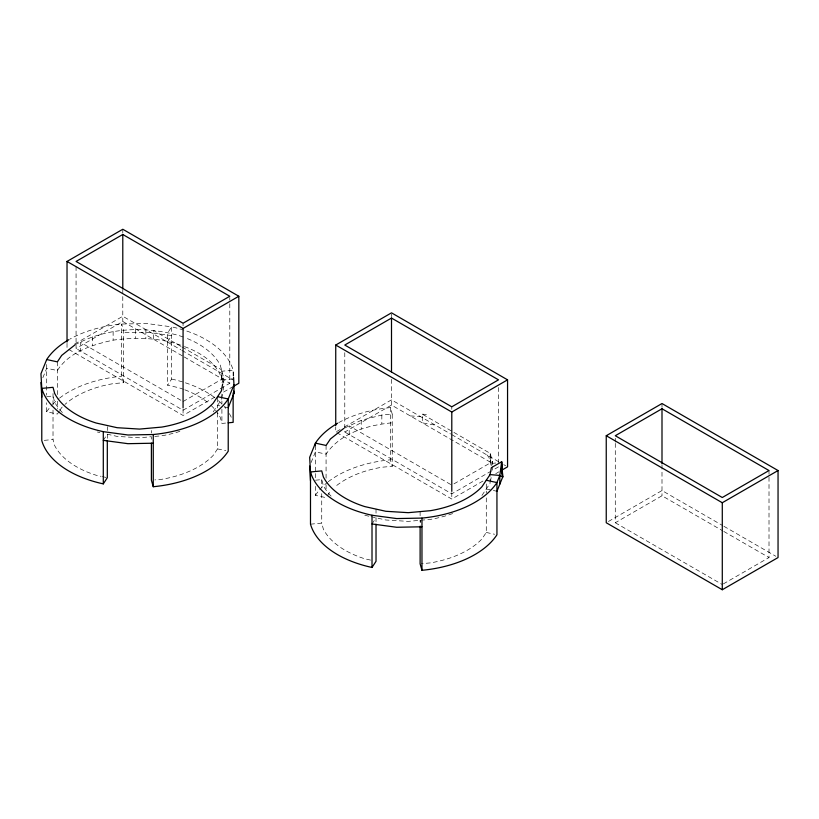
<?xml version="1.0" encoding="UTF-8"?>
<svg xmlns="http://www.w3.org/2000/svg" width="819" height="819" viewBox="0 0 819 819"><rect width="100%" height="100%" fill="white"/><g stroke="black" fill="none" stroke-linecap="round" stroke-linejoin="round"><path stroke-width="0.61" stroke-dasharray="4.09 3.07" d="M222.86 382.903L223.761 378.071L220.28 365.213A86.323 49.836 0 0 0 184.848 337.612M221.57 398.556L222.676 392.598L232.473 386.937M223.106 390.264L223.761 386.773L229.791 383.272L229.791 301.372M491.799 465.284L492.475 461.65L490.233 453.378L422.307 414.158L422.307 422.86L436.322 425.307M490.499 480.988L491.134 477.549M42.864 377.733L46.703 368.243L57.361 370.557C69.246 351.76 92.527 344.697 113.124 340.151C136.538 336.998 161.097 337.623 183.364 346.14M311.107 462.51L315.417 451.832L326.075 454.146C340.356 432.903 367.915 425.051 392.24 422.799M103.296 440.366L107.309 434.213L117.127 436.404L139.537 437.786L151.402 436.722L151.402 441.84M167.608 341.728L171.621 335.565L146.97 332.248L121.662 332.729M183.661 389.373A86.323 49.836 0 0 0 178.808 387.725L167.608 385.227L171.621 379.074L171.621 326.863L146.97 323.546L121.662 324.027A96.98 55.989 0 0 0 70.035 339.025M372.01 523.955L376.023 517.803L376.023 522.921M59.214 411.302L57.361 414.066L46.703 411.752L46.703 402.794M59.838 410.37L61.691 407.606A86.323 49.836 0 0 1 64.117 405.2M213.237 411.844L221.355 399.703M217.557 413.052L217.557 448.884L213.237 455.344A86.323 49.836 0 0 1 161.804 479.289L154.863 479.914M327.313 495.802L330.405 491.185M481.951 495.423L490.069 483.292L490.069 475.829M486.281 497.921L486.281 532.463L481.951 538.933A86.323 49.836 0 0 1 430.518 562.878L421.273 563.707M498.505 466.85L492.475 470.352L492.475 466.625M74.672 344.041L122.789 316.267L180.794 349.764M76.065 266.564L76.065 348.464L122.789 321.488L183.169 356.347M183.067 401.535L223.761 378.071L223.761 383.036M223.761 386.773L183.067 410.237L76.065 348.464M67.025 343.345L67.025 348.464L183.067 415.458L214.977 397.041M340.11 429.525L335.739 432.043L335.739 426.924M344.482 426.996L391.502 399.856L450.624 433.988M344.779 352.713L344.779 432.043L391.502 405.077L492.414 463.339M453.982 483.855L492.475 461.65L492.475 465.387M491.369 470.986L451.791 493.826L344.779 432.043M336.793 432.657L451.791 499.047L483.691 480.63M495.751 473.669L499.017 471.775M608.425 521.488L661.998 490.55L722.788 525.644M615.284 443.407L615.284 522.747L661.998 495.771L722.675 530.804M723.372 583.896L769.01 557.555L769.01 470.536M74.969 344.881C106.419 327.549 144.666 325.839 178.808 335.524A86.323 49.836 0 0 1 183.661 337.172M344.789 427.958L361.23 420.301L381.838 415.038L392.24 414.097L392.24 466.308L381.838 467.25A86.323 49.836 0 0 0 334.582 487.213M46.775 396.611L53.02 396.017L54.638 402.016A86.323 49.836 0 0 0 62.807 412.991M221.908 379.924L233.139 378.849L233.139 370.147A96.98 55.989 0 0 0 171.621 326.863L167.608 333.026L167.608 385.227M44.277 440.356L53.02 439.527L54.638 445.526A86.323 49.836 0 0 0 96.11 475.225L101.085 476.33M215.612 410.309A86.323 49.836 0 0 1 220.28 417.424L221.908 423.423L225.645 423.075M315.489 480.2L321.734 479.606L323.362 485.606A86.323 49.836 0 0 0 331.531 496.58M495.741 463.022L490.622 463.503L490.622 454.801M310.493 524.18L321.734 523.106L323.362 529.115A86.323 49.836 0 0 0 364.824 558.804L371.048 560.196M123.526 382.719L121.662 376.228L121.662 324.027L123.526 330.518L123.526 382.719L113.124 383.661A86.323 49.836 0 0 0 64.977 404.412M154.863 436.404L161.804 435.78A86.323 49.836 0 0 0 181.275 430.907M410.319 415.939L420.249 416.451M422.307 414.158L426.504 414.414M217.557 405.374L219.932 405.886M224.672 406.92L228.225 407.688M486.281 488.963L492.199 490.243M493.386 490.509L496.938 491.277M217.557 448.884L225.849 450.685M315.417 486.384L315.417 495.341L326.075 497.655M486.281 532.463L494.574 534.264M97.359 431.992L99.846 432.545M364.824 515.305L369.809 516.41M371.048 516.687L385.851 519.993L408.251 521.375L430.518 519.369A86.323 49.836 0 0 0 454.668 512.786M102.334 476.607L106.071 477.446M184.5 346.621C201.31 352.743 219.635 364.394 222.829 383.343M723.894 526.289L775.839 556.275M723.781 531.439L769.01 557.555M615.284 522.747L722.286 584.52M451.73 434.623L499.088 461.967M503.798 464.69L505.671 465.765M450.685 484.49L349.211 425.9L349.211 434.602M180.979 346.386L153.593 330.569L153.593 339.271M182.074 347.021L221.519 369.789L221.519 378.491M181.9 350.399L233.21 380.016M184.265 356.982L229.791 383.272M180.866 400.266L80.487 342.311L80.487 351.013M487.121 455.057L488.994 457.504L491.236 465.786M338.759 422.604A96.98 55.989 0 0 1 390.387 407.606L392.24 414.097M420.741 522.471L420.116 520.311L420.116 525.429M390.387 407.606L390.387 459.817L392.24 466.308M233.487 376.238L233.139 370.147L221.908 371.222L221.908 382.483M661.998 403.542L661.998 407.381M661.998 465.059L661.998 495.771M615.284 438.288L615.284 442.127M498.505 387.52L498.505 464.291M490.233 453.378L490.233 462.08M486.281 483.988L486.281 492.803M451.791 406.808L451.791 409.336M451.791 492.649L451.791 499.047M420.116 511.609L420.116 516.574M391.502 314.117L391.502 316.677M391.502 379.381L391.502 405.077M381.838 415.038L381.838 423.74M376.023 509.101L376.023 514.066M361.23 420.301L361.23 429.002M326.075 445.444L326.075 478.46M326.075 484.858L326.075 491.257M321.734 479.606L321.734 487.274M321.734 493.673L321.734 523.106M315.417 445.618L315.417 472.307M315.417 473.587L315.417 479.985M229.791 297.532L229.791 300.092M221.908 394L221.908 404.238M221.908 409.346L221.908 423.423M217.557 397.921L217.557 407.934M183.067 323.229L183.067 325.757M183.067 409.06L183.067 415.458M151.402 430.507L151.402 432.995M145.854 330.088L145.854 338.79M135.381 329.443L135.381 338.145M122.789 229.259L122.789 233.098M122.789 289.394L122.789 321.488M113.124 331.449L113.124 340.151M107.309 426.75L107.309 430.487M107.309 434.213L107.309 439.332M92.516 336.722L92.516 345.423M57.361 361.865L57.361 394.871M57.361 401.269L57.361 408.947M53.02 393.529L53.02 404.975M53.02 410.094L53.02 439.527M46.703 364.516L46.703 395.116M184.848 389.824A86.323 49.836 0 0 1 209.439 403.962M211.159 405.528A86.323 49.836 0 0 1 214.783 409.326M46.703 411.752A96.98 55.989 0 0 1 51.935 405.077M52.805 404.156A96.98 55.989 0 0 1 58.63 398.863M59.562 398.126A96.98 55.989 0 0 1 121.662 376.228M171.621 379.074A96.98 55.989 0 0 1 214.517 397.481M218.438 400.665A96.98 55.989 0 0 1 223.587 405.743M224.355 406.613A96.98 55.989 0 0 1 225.798 408.374M229.361 413.605A96.98 55.989 0 0 1 231.572 417.956M315.417 495.341A96.98 55.989 0 0 1 327.354 482.442M328.276 481.715A96.98 55.989 0 0 1 390.387 459.817"/><path stroke-width="1.23" d="M499.815 484.162L499.815 475.45L501.658 461.742L491.349 467.7L490.069 474.59L481.951 486.721A86.323 49.836 0 0 1 430.518 510.667L408.251 512.674L385.851 511.291L364.824 506.603A86.323 49.836 0 0 1 323.362 476.904L321.734 470.905L310.493 471.969L310.493 524.18A96.98 55.989 0 0 0 372.01 567.465L376.023 561.302L376.023 524.201M222.635 384.111L221.355 391.001L213.237 403.143A86.323 49.836 0 0 1 161.804 427.078L139.537 429.084L117.127 427.702L96.11 423.013A86.323 49.836 0 0 1 54.638 393.325L53.02 387.315L41.779 388.39L41.779 440.591A96.98 55.989 0 0 0 103.296 483.875L107.309 477.723L107.309 440.612M68.898 339.67A96.98 55.989 0 0 0 46.703 359.541L40.95 373.781L41.779 388.39A96.98 55.989 0 0 0 103.296 431.664L127.948 434.991L153.255 434.51A96.98 55.989 0 0 0 228.225 398.986L233.968 384.756L233.558 377.457M228.225 407.688L233.968 393.458L233.968 384.756M496.938 491.277L502.692 477.047L499.815 475.45L496.938 482.575L496.938 534.787A96.98 55.989 0 0 1 421.969 570.3L420.116 563.81L420.116 526.709M74.969 344.881L61.691 355.395L57.361 361.865L46.703 359.541M343.693 428.47L330.405 438.984L326.075 445.444L315.417 443.13L309.664 457.36L310.493 471.969A96.98 55.989 0 0 0 372.01 515.253L396.672 518.57L421.969 518.089A96.98 55.989 0 0 0 496.938 482.575L486.281 480.262M67.025 342.066L67.025 261.445L122.789 229.259L238.831 296.253L238.831 383.272L233.569 386.312M122.789 234.48L76.065 261.445L183.067 323.229L229.791 296.253L122.789 234.48L122.789 288.216M67.025 261.445L183.067 328.45L238.831 296.253M335.739 425.645L335.739 345.034L391.502 312.838L507.555 379.842L507.555 466.85L502.282 469.891L502.692 477.047L500.952 469.338M391.502 318.059L344.779 345.034L451.791 406.808L498.505 379.842L391.502 318.059L391.502 371.806M335.739 345.034L451.791 412.029L507.555 379.842M606.244 435.728L661.998 403.542L778.05 470.536L778.05 557.555L722.286 589.741L606.244 522.747L606.244 435.728L722.286 502.733L778.05 470.536M661.998 408.763L615.284 435.728L722.286 497.512L769.01 470.536L661.998 408.763L661.998 463.779M228.143 422.829L233.139 422.358L233.139 392.925M153.255 443.212L127.948 443.683L103.296 440.366M421.969 526.791L396.672 527.272L372.01 523.955M490.069 474.59L499.815 475.45M217.557 396.672L228.225 398.986L228.225 451.197A96.98 55.989 0 0 1 153.255 486.721L151.402 480.231L151.402 443.12M502.282 469.891L501.658 461.742L502.692 477.047M309.664 466.062L310.493 480.671M233.835 391.072L233.968 393.458M40.95 382.483L41.779 397.092M722.286 502.733L722.286 589.741M451.791 412.029L451.791 491.369M421.969 518.089L421.969 570.3M372.01 515.253L372.01 567.465M315.417 445.618L315.417 443.13A96.98 55.989 0 0 1 337.623 423.249M183.067 328.45L183.067 407.78M153.255 434.51L153.255 486.721M103.296 431.664L103.296 483.875"/></g></svg>
